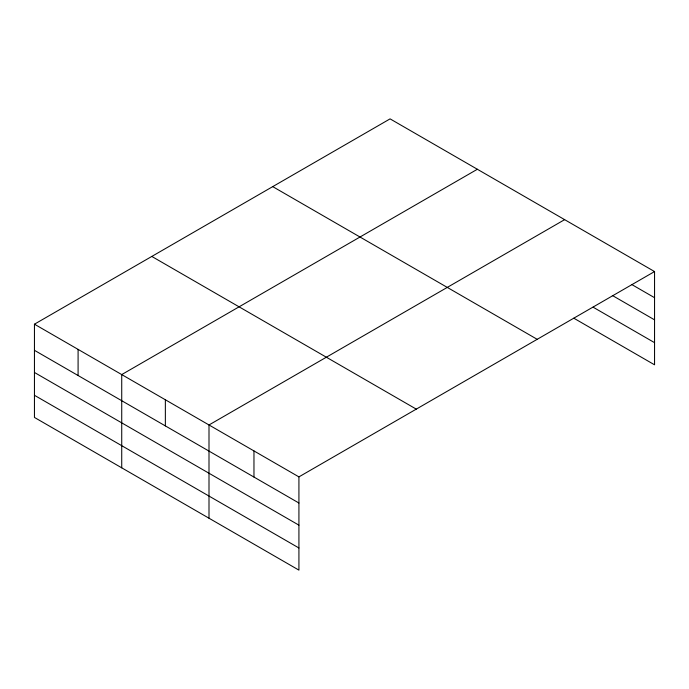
<?xml version="1.0" encoding="UTF-8"?>
<svg xmlns="http://www.w3.org/2000/svg" width="689" height="689" viewBox="0 0 689 689"><rect width="100%" height="100%" fill="white"/><g stroke="black" fill="none" stroke-linecap="round" stroke-linejoin="round"><path stroke-width="1.03" d="M34.45 324.192L298.923 476.883L298.923 570.13L34.45 417.439L34.45 324.192L390.077 118.87L654.55 271.561L654.55 364.808L573.808 318.189M477.356 169.261L121.729 374.583L121.729 467.822M564.627 219.653L209 424.967L209 518.214M298.923 476.883L654.55 271.561M631.615 284.445L654.55 297.691M612.34 295.469L654.55 319.842M593.074 307.165L654.55 342.657M272.723 186.624L537.196 339.324M151.804 256.437L416.277 409.128M34.45 350.322L298.923 503.013M34.45 372.465L298.923 525.156M34.45 395.288L298.923 547.979M253.965 450.925L253.965 477.055M165.36 399.775L165.36 425.905M78.09 349.383L78.09 375.514"/></g></svg>
